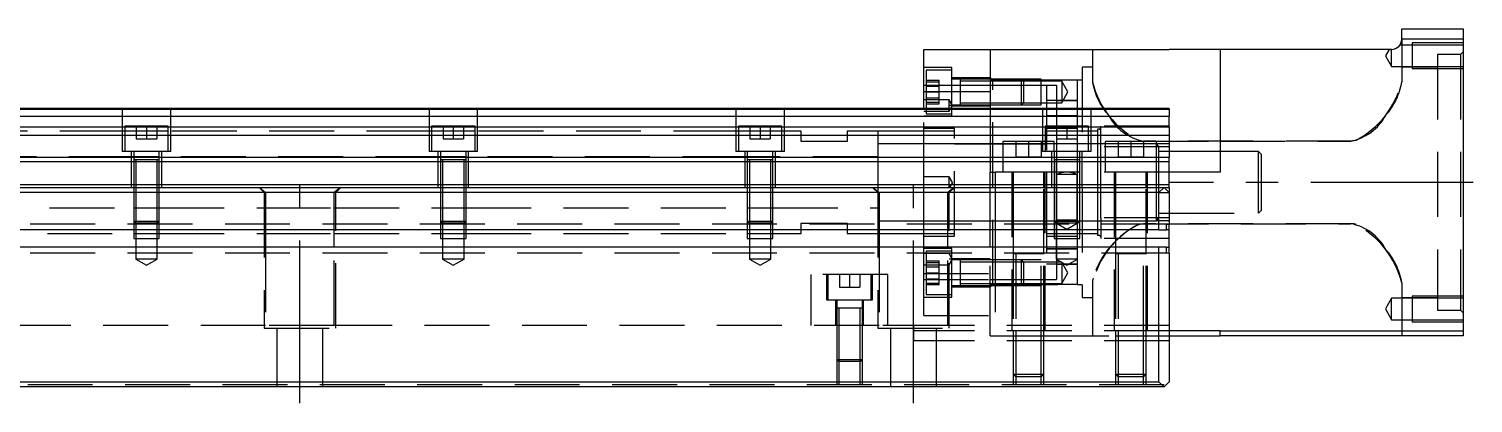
# Model space of a CAD drawing. Extents: x -15 to 969, y -344 to 120.
# Drawn here: x 477 to 759.4, y -308.2 to -235.1 of the extents above; entities that cross this region are included whole.
import ezdxf

# ---------------------------------------------------------------- set-up
doc = ezdxf.new("R2010")
doc.units = 0
doc.linetypes.add('CENTER', pattern=[50.8, 31.75, -6.35, 6.35, -6.35])
doc.linetypes.add('DASHED', pattern=[19.05, 12.7, -6.35])
doc.layers.get('0').update_dxf_attribs({"linetype": 'CONTINUOUS'})
doc.layers.add('CENTER', color=1, linetype='CENTER')

msp = doc.modelspace()

# ---------------------------------------------------------------- linework, layer by layer
at = {"color": 7, "linetype": 'CONTINUOUS'}
for p, q in [((745.5, -237.05), (745.5, -235.05)), ((745.5, -235.05), (757.5, -235.05)), ((757.5, -237.05), (745.5, -237.05)), ((757.5, -235.05), (757.5, -237.05)), ((757.5, -237.05), (757.5, -294.05)), ((652, -239.05), (665, -239.05)), ((652, -247.27), (652, -239.05)), ((665, -239.05), (700, -239.05)), ((665, -239.05), (665, -250.55)), ((710, -239.05), (700, -239.05)), ((743.5, -239.05), (710, -239.05)), ((710, -239.05), (710, -263.05)), ((652, -250.55), (652, -247.27)), ((652, -247.27), (665, -247.27)), ((443.5, -250.55), (700, -250.55)), ((443.5, -250.72), (700, -250.72)), ((700, -250.72), (700, -250.55)), ((700, -250.72), (700, -252.12)), ((443.5, -252.12), (700, -252.12)), ((443.5, -254.19), (700, -254.19)), ((700, -254.19), (700, -252.12)), ((700, -254.19), (700, -255.81)), ((443.5, -255.81), (700, -255.81)), ((700, -255.81), (700, -260.11)), ((0, -260.96), (700, -260.96)), ((443.5, -260.11), (700, -260.11)), ((700, -260.96), (700, -260.11)), ((700, -265.46), (700, -260.96)), ((0, -265.46), (700, -265.46)), ((710, -263.05), (700, -263.05)), ((700, -266.05), (700, -265.46)), ((1, -266.05), (699, -266.05)), ((698, -267.05), (2, -267.05)), ((698, -267.05), (699, -266.05)), ((698, -274.35), (698, -267.05)), ((699, -266.05), (700, -267.05)), ((699, -266.05), (700, -266.05)), ((700, -267.05), (700, -273.2)), ((699.5, -274.35), (699.5, -273.2)), ((699.5, -273.2), (700, -273.2)), ((700, -274.35), (700, -273.2)), ((698, -274.35), (2, -274.35)), ((698, -274.35), (699.5, -274.35)), ((700, -274.35), (699.5, -274.35)), ((700, -277.75), (700, -274.35)), ((698, -277.75), (2, -277.75)), ((675.5, -279.05), (669.5, -279.05)), ((695.5, -279.05), (689.5, -279.05)), ((695.5, -279.05), (689.5, -279.05)), ((699.5, -277.75), (698, -277.75)), ((698, -304.05), (698, -277.75)), ((699.5, -277.75), (700, -277.75)), ((699.5, -278.9), (699.5, -277.75)), ((700, -278.9), (699.5, -278.9)), ((700, -278.9), (700, -277.75)), ((700, -278.9), (700, -304.05)), ((710, -294.05), (700, -294.05)), ((700, -295.05), (710, -295.05)), ((710, -295.05), (710, -294.05)), ((710, -294.05), (757.5, -294.05)), ((757.5, -295.05), (710, -295.05)), ((757.5, -294.05), (757.5, -295.05)), ((699, -305.05), (1, -305.05)), ((2, -304.05), (698, -304.05)), ((699, -305.05), (698, -304.05)), ((700, -304.05), (699, -305.05))]:
    msp.add_line(p, q, dxfattribs=at)
at = {"color": 3, "linetype": 'DASHED'}
for p, q in [((745.5, -237.05), (745.5, -245.43)), ((685, -239.05), (685, -245.43)), ((743.01, -239.05), (742.29, -240.31)), ((743.5, -242.41), (743.5, -239.05)), ((745.12, -238.23), (745.14, -238.21)), ((747.5, -238.21), (745.14, -238.21)), ((757.5, -237.81), (747.5, -237.81)), ((747.5, -237.81), (747.5, -242.81)), ((757.5, -238.21), (747.5, -238.21)), ((757, -240.05), (752.5, -240.05)), ((752.5, -240.05), (752.5, -290.05)), ((757.5, -239.55), (757, -240.05)), ((757, -240.05), (757, -290.05)), ((657.5, -242.63), (652, -242.63)), ((657.5, -252.13), (657.5, -242.63)), ((685, -242.55), (683, -242.55)), ((683, -242.55), (683, -259.05)), ((742.29, -240.31), (743.5, -242.41)), ((743.5, -242.41), (747.5, -242.41)), ((752.5, -242.55), (745.5, -242.55)), ((747.5, -242.41), (757.5, -242.41)), ((747.5, -242.81), (757.5, -242.81)), ((657.5, -243.13), (652.5, -243.13)), ((652.5, -243.13), (652.5, -247.38)), ((652.5, -245.07), (655, -245.07)), ((652.5, -245.38), (655, -245.38)), ((655, -246.22), (655, -245.07)), ((665, -244.63), (657.5, -244.63)), ((659.1, -244.88), (657.5, -244.88)), ((659.1, -244.88), (659.09, -244.88)), ((665, -244.88), (659.1, -244.88)), ((659.1, -244.88), (659.1, -244.88)), ((659.1, -244.88), (659.1, -247.23)), ((659.1, -244.88), (659.1, -244.88)), ((665, -245.28), (659.1, -245.28)), ((665.5, -245.05), (665, -244.55)), ((671.1, -244.88), (665, -244.88)), ((671.1, -244.88), (665, -244.88)), ((665.5, -245.05), (665, -245.05)), ((671.5, -245.28), (665, -245.28)), ((671.28, -245.05), (665.5, -245.05)), ((665.5, -285.05), (665.5, -245.05)), ((671.5, -245.28), (671.1, -244.88)), ((675, -244.88), (671.1, -244.88)), ((671.1, -247.38), (671.1, -244.88)), ((675, -245.05), (671.28, -245.05)), ((675, -245.28), (671.5, -245.28)), ((671.5, -245.28), (671.5, -247.38)), ((675, -249.88), (675, -244.88)), ((682, -245.05), (675, -245.05)), ((679, -245.28), (675, -245.28)), ((680.21, -247.38), (679, -245.28)), ((679, -245.28), (679, -247.38)), ((683, -245.05), (682, -245.05)), ((682, -245.05), (682, -254.05)), ((652, -246.05), (652.5, -246.05)), ((652, -246.05), (652.5, -246.05)), ((652.5, -246.05), (657.5, -246.05)), ((652.5, -246.05), (657.5, -246.05)), ((652.5, -246.22), (655, -246.22)), ((652.5, -247.38), (652.5, -250.55)), ((652.5, -247.38), (655, -247.38)), ((652.5, -248.53), (655, -248.53)), ((655, -248.53), (655, -246.22)), ((655, -249.69), (655, -248.53)), ((657.5, -246.05), (659.1, -246.05)), ((657.5, -246.05), (659.1, -246.05)), ((659.1, -246.05), (665, -246.05)), ((659.1, -246.05), (665, -246.05)), ((659.1, -247.23), (659.1, -247.51)), ((659.1, -247.51), (659.1, -249.14)), ((665, -246.05), (671.5, -246.05)), ((665, -246.05), (671.5, -246.05)), ((671.1, -249.88), (671.1, -247.38)), ((671.5, -246.05), (675, -246.05)), ((671.5, -246.05), (675, -246.05)), ((671.5, -247.38), (671.5, -249.48)), ((675, -246.05), (676, -246.05)), ((675, -246.05), (676, -246.05)), ((676, -246.05), (678, -246.05)), ((676, -246.05), (676, -263.05)), ((678, -246.05), (678, -254.05)), ((679, -249.48), (680.21, -247.38)), ((679, -247.38), (679, -249.48)), ((495.25, -250.55), (495.25, -259.05)), ((504.75, -259.05), (504.75, -250.55)), ((555.25, -250.55), (555.25, -259.05)), ((564.75, -259.05), (564.75, -250.55)), ((615.25, -250.55), (615.25, -259.05)), ((624.75, -259.05), (624.75, -250.55)), ((657, -248.95), (652, -248.95)), ((652, -266.05), (652, -250.55)), ((652, -251.15), (657, -251.15)), ((652.5, -249.38), (655, -249.38)), ((652.5, -249.69), (655, -249.69)), ((652.5, -250.55), (652.5, -251.63)), ((657.66, -250.05), (657, -248.95)), ((657, -250.05), (657, -248.95)), ((657, -251.15), (657.66, -250.05)), ((657, -251.15), (657, -250.05)), ((657.66, -250.05), (657, -250.05)), ((657.5, -249.88), (659.1, -249.88)), ((665, -250.13), (657.5, -250.13)), ((659.09, -249.88), (659.1, -249.88)), ((659.1, -249.14), (659.1, -249.88)), ((659.1, -249.48), (665, -249.48)), ((659.1, -249.88), (665, -249.88)), ((659.1, -249.88), (659.1, -249.88)), ((665, -249.48), (671.5, -249.48)), ((665, -249.88), (671.1, -249.88)), ((665, -249.88), (671.1, -249.88)), ((665, -250.55), (665, -263.05)), ((671.1, -249.88), (671.5, -249.48)), ((671.1, -249.88), (675, -249.88)), ((671.5, -249.48), (675, -249.48)), ((675, -249.48), (679, -249.48)), ((675.25, -250.55), (675.25, -259.05)), ((678, -249.05), (676, -249.05)), ((678, -249.05), (682, -249.05)), ((682, -249.05), (678, -249.05)), ((684.75, -259.05), (684.75, -250.55)), ((495.75, -254.05), (495.75, -259.05)), ((504.25, -254.05), (495.75, -254.05)), ((498, -254.05), (498, -256.55)), ((500, -254.05), (500, -256.55)), ((502, -254.05), (502, -256.55)), ((504.25, -259.05), (504.25, -254.05)), ((555.75, -254.05), (555.75, -259.05)), ((564.25, -254.05), (555.75, -254.05)), ((558, -254.05), (558, -256.55)), ((560, -254.05), (560, -256.55)), ((562, -254.05), (562, -256.55)), ((564.25, -259.05), (564.25, -254.05)), ((615.75, -254.05), (615.75, -259.05)), ((624.25, -254.05), (615.75, -254.05)), ((618, -254.05), (618, -256.55)), ((620, -254.05), (620, -256.55)), ((622, -254.05), (622, -256.55)), ((624.25, -259.05), (624.25, -254.05)), ((657.5, -252.13), (652, -252.13)), ((652.5, -251.63), (657.5, -251.63)), ((675.75, -254.05), (675.75, -259.05)), ((684.25, -254.05), (675.75, -254.05)), ((682, -252.05), (676, -252.05)), ((682, -252.05), (676, -252.05)), ((678, -254.05), (678, -256.55)), ((680, -254.05), (680, -256.55)), ((682, -254.05), (682, -256.55)), ((684.25, -259.05), (684.25, -254.05)), ((686.63, -258.13), (686.63, -254.05)), ((700, -254.05), (686.63, -254.05)), ((495.75, -255.05), (444.25, -255.05)), ((504.25, -255.05), (495.75, -255.05)), ((498, -256.55), (500, -256.55)), ((500, -256.55), (502, -256.55)), ((555.75, -255.05), (504.25, -255.05)), ((564.25, -255.05), (555.75, -255.05)), ((558, -256.55), (560, -256.55)), ((560, -256.55), (562, -256.55)), ((615.75, -255.05), (564.25, -255.05)), ((624.25, -255.05), (615.75, -255.05)), ((618, -256.55), (620, -256.55)), ((620, -256.55), (622, -256.55)), ((628, -255.05), (624.25, -255.05)), ((628, -257.05), (628, -255.05)), ((643, -255.05), (637, -255.05)), ((637, -255.05), (637, -257.05)), ((652, -255.05), (643, -255.05)), ((643, -255.05), (643, -265.05)), ((643, -255.05), (643, -265.05)), ((658, -254.55), (652, -254.55)), ((658, -255.05), (652, -255.05)), ((658, -275.55), (658, -254.55)), ((682, -254.55), (676, -254.55)), ((686, -255.05), (676, -255.05)), ((678, -256.55), (678, -263.55)), ((678, -256.55), (680, -256.55)), ((680, -256.55), (682, -256.55)), ((682, -256.55), (682, -260.65)), ((686.31, -254.68), (686, -254.68)), ((686, -254.68), (686, -263.05)), ((694.07, -256.87), (694.31, -256.92)), ((694.31, -256.92), (694.65, -256.96)), ((694.65, -256.96), (695, -256.98)), ((735.5, -256.98), (695, -256.98)), ((695, -256.98), (710, -256.98)), ((710, -256.98), (735.5, -256.98)), ((735.85, -256.96), (735.5, -256.98)), ((736.19, -256.92), (735.85, -256.96)), ((736.55, -256.84), (736.19, -256.92)), ((504.75, -259.05), (495.25, -259.05)), ((497, -259.05), (497, -266.05)), ((497.5, -259.05), (497.5, -260.65)), ((502.5, -260.65), (502.5, -259.05)), ((503, -266.05), (503, -259.05)), ((564.75, -259.05), (555.25, -259.05)), ((557, -259.05), (557, -266.05)), ((557.5, -259.05), (557.5, -260.65)), ((562.5, -260.65), (562.5, -259.05)), ((563, -266.05), (563, -259.05)), ((624.75, -259.05), (615.25, -259.05)), ((617, -259.05), (617, -266.05)), ((617.5, -259.05), (617.5, -260.65)), ((622.5, -260.65), (622.5, -259.05)), ((623, -266.05), (623, -259.05)), ((637, -257.05), (628, -257.05)), ((652, -257.55), (643, -257.55)), ((658, -257.55), (652, -257.55)), ((665, -257.55), (658, -257.55)), ((658, -257.55), (665, -257.55)), ((667.5, -257.55), (665, -257.55)), ((665, -257.55), (667.5, -257.55)), ((667.5, -257.05), (667.5, -263.05)), ((675.75, -257.05), (667.5, -257.05)), ((676, -257.55), (667.5, -257.55)), ((667.5, -257.55), (676, -257.55)), ((670, -257.05), (670, -260.05)), ((672.5, -257.05), (672.5, -260.05)), ((675, -257.05), (675, -260.05)), ((684.75, -259.05), (675.25, -259.05)), ((677.5, -257.05), (675.75, -257.05)), ((686, -257.55), (676, -257.55)), ((677, -259.05), (677, -266.05)), ((677.5, -259.05), (677.5, -257.05)), ((677.5, -259.05), (677.5, -260.65)), ((682.5, -260.65), (682.5, -259.05)), ((683, -266.05), (683, -259.05)), ((697.5, -257.55), (686, -257.55)), ((686.63, -263.05), (686.63, -258.13)), ((700, -258.13), (686.63, -258.13)), ((687.5, -257.05), (687.5, -263.05)), ((697.5, -257.05), (687.5, -257.05)), ((690, -257.05), (690, -260.05)), ((692.5, -257.05), (692.5, -260.05)), ((695, -257.05), (695, -260.05)), ((697.5, -263.05), (697.5, -257.05)), ((698, -258.05), (697.5, -257.55)), ((700, -257.55), (697.5, -257.55)), ((698, -263.05), (698, -258.05)), ((710, -259.05), (698, -259.05)), ((717.5, -259.05), (710, -259.05)), ((718, -259.55), (717.5, -259.05)), ((717.5, -265.05), (717.5, -259.05)), ((718, -259.55), (718, -265.05)), ((497.5, -260.05), (443.5, -260.05)), ((502.5, -260.05), (497.5, -260.05)), ((497.5, -260.65), (497.5, -260.66)), ((497.5, -260.65), (497.5, -266.05)), ((497.5, -260.65), (497.5, -260.65)), ((502.5, -260.65), (497.5, -260.65)), ((497.9, -260.65), (497.9, -266.05)), ((502.1, -266.05), (502.1, -260.65)), ((557.5, -260.05), (502.5, -260.05)), ((502.5, -260.66), (502.5, -260.65)), ((502.5, -260.65), (502.5, -260.65)), ((502.5, -266.05), (502.5, -260.65)), ((562.5, -260.05), (557.5, -260.05)), ((557.5, -260.65), (557.5, -260.66)), ((557.5, -260.65), (557.5, -266.05)), ((557.5, -260.65), (557.5, -260.65)), ((562.5, -260.65), (557.5, -260.65)), ((557.9, -260.65), (557.9, -266.05)), ((562.1, -266.05), (562.1, -260.65)), ((617.5, -260.05), (562.5, -260.05)), ((562.5, -260.66), (562.5, -260.65)), ((562.5, -260.65), (562.5, -260.65)), ((562.5, -266.05), (562.5, -260.65)), ((622.5, -260.05), (617.5, -260.05)), ((617.5, -260.65), (617.5, -260.66)), ((617.5, -260.65), (617.5, -266.05)), ((617.5, -260.65), (617.5, -260.65)), ((622.5, -260.65), (617.5, -260.65)), ((617.9, -260.65), (617.9, -266.05)), ((622.1, -266.05), (622.1, -260.65)), ((643, -260.05), (622.5, -260.05)), ((622.5, -260.66), (622.5, -260.65)), ((622.5, -260.65), (622.5, -260.65)), ((622.5, -266.05), (622.5, -260.65)), ((670, -260.05), (672.5, -260.05)), ((672.5, -260.05), (675, -260.05)), ((677.5, -260.65), (677.5, -266.05)), ((677.5, -260.65), (677.5, -260.65)), ((677.5, -260.65), (677.5, -260.66)), ((682.5, -260.65), (677.5, -260.65)), ((677.9, -260.65), (677.9, -266.05)), ((682, -260.65), (682, -263.05)), ((682.1, -266.05), (682.1, -260.65)), ((682.5, -260.65), (682.5, -260.65)), ((682.5, -266.05), (682.5, -260.65)), ((682.5, -260.66), (682.5, -260.65)), ((690, -260.05), (692.5, -260.05)), ((692.5, -260.05), (695, -260.05)), ((643, -265.05), (643, -266.05)), ((643, -265.05), (643, -266.05)), ((657, -263.95), (652, -263.95)), ((657.66, -265.05), (657, -263.95)), ((657, -266.15), (657, -263.95)), ((657.66, -265.05), (657.06, -266.05)), ((665, -263.05), (666, -263.05)), ((665, -266.05), (665, -263.05)), ((677.5, -263.05), (666, -263.05)), ((666, -263.05), (666, -266.05)), ((669.25, -263.05), (669.25, -294.05)), ((669.5, -263.05), (669.5, -266.05)), ((675.5, -266.05), (675.5, -263.05)), ((675.75, -294.05), (675.75, -263.05)), ((676, -263.05), (676, -266.05)), ((677.9, -263.05), (677.5, -263.05)), ((679.87, -263.05), (677.9, -263.05)), ((678, -263.55), (678, -266.05)), ((682, -263.55), (678, -263.55)), ((680.13, -263.05), (679.87, -263.05)), ((680.06, -263.05), (679.94, -263.05)), ((682.1, -263.05), (680.13, -263.05)), ((682, -263.05), (682, -263.55)), ((682, -266.05), (682, -263.55)), ((682.5, -263.05), (682.1, -263.05)), ((700, -263.05), (682.5, -263.05)), ((686, -263.05), (686, -266.05)), ((686.63, -266.05), (686.63, -263.05)), ((689.25, -263.05), (689.25, -294.05)), ((689.5, -263.05), (689.5, -266.05)), ((695.5, -266.05), (695.5, -263.05)), ((695.75, -294.05), (695.75, -263.05)), ((697.5, -265.05), (697.5, -263.05)), ((697.5, -266.05), (697.5, -265.05)), ((698, -265.05), (698, -263.05)), ((698, -266.05), (698, -265.05)), ((717.5, -271.05), (717.5, -265.05)), ((718, -265.05), (718, -270.55)), ((497.5, -266.05), (497.5, -272.66)), ((497.5, -266.05), (497.5, -272.66)), ((497.9, -266.05), (497.9, -273.06)), ((502.1, -273.06), (502.1, -266.05)), ((502.5, -272.66), (502.5, -266.05)), ((502.5, -272.66), (502.5, -266.05)), ((522, -266.05), (523, -267.05)), ((522.06, -266.05), (523.29, -267.05)), ((523, -267.05), (523, -293.55)), ((523.29, -267.05), (523.29, -274.35)), ((537.94, -266.05), (536.71, -267.05)), ((536.71, -274.35), (536.71, -267.05)), ((537, -267.05), (538, -266.05)), ((537, -293.55), (537, -267.05)), ((557.5, -266.05), (557.5, -272.66)), ((557.5, -266.05), (557.5, -272.66)), ((557.9, -266.05), (557.9, -273.06)), ((562.1, -273.06), (562.1, -266.05)), ((562.5, -272.66), (562.5, -266.05)), ((562.5, -272.66), (562.5, -266.05)), ((617.5, -266.05), (617.5, -272.66)), ((617.5, -266.05), (617.5, -272.66)), ((617.9, -266.05), (617.9, -273.06)), ((622.1, -273.06), (622.1, -266.05)), ((622.5, -272.66), (622.5, -266.05)), ((622.5, -272.66), (622.5, -266.05)), ((642, -266.05), (643, -267.05)), ((642.06, -266.05), (643.29, -267.05)), ((643, -266.05), (643, -266.83)), ((643, -266.05), (643, -266.83)), ((643, -266.83), (643, -267.05)), ((643, -266.83), (643, -267.05)), ((643, -267.05), (643, -293.55)), ((643.29, -267.05), (643.29, -274.35)), ((652, -274.35), (652, -266.05)), ((657, -266.15), (652, -266.15)), ((657.94, -266.05), (656.71, -267.05)), ((656.71, -274.35), (656.71, -267.05)), ((657, -267.05), (658, -266.05)), ((657.06, -266.05), (657, -266.15)), ((657, -293.55), (657, -267.05)), ((665, -274.35), (665, -266.05)), ((666, -266.05), (666, -274.35)), ((669.5, -266.05), (669.5, -274.35)), ((675.5, -279.06), (675.5, -266.05)), ((676, -266.05), (676, -284.05)), ((677.5, -266.05), (677.5, -272.66)), ((677.5, -266.05), (677.5, -272.66)), ((677.9, -266.05), (677.9, -273.06)), ((678, -266.05), (678, -272.42)), ((682, -272.42), (682, -266.05)), ((682.1, -273.06), (682.1, -266.05)), ((682.5, -272.66), (682.5, -266.05)), ((682.5, -272.66), (682.5, -266.05)), ((683, -266.05), (683, -287.55)), ((686, -266.05), (686, -275.43)), ((686.63, -271.98), (686.63, -266.05)), ((689.5, -266.05), (689.5, -279.06)), ((695.5, -279.06), (695.5, -266.05)), ((697.5, -272.55), (697.5, -266.05)), ((698, -267.05), (698, -266.05)), ((698, -267.05), (700, -267.05)), ((700, -266.05), (700, -267.05)), ((462, -270.05), (497.5, -270.05)), ((497.5, -270.05), (497.9, -270.05)), ((497.9, -270.05), (502.1, -270.05)), ((502.1, -270.05), (502.5, -270.05)), ((502.5, -270.05), (523.29, -270.05)), ((523.29, -270.05), (536.71, -270.05)), ((536.71, -270.05), (557.5, -270.05)), ((557.5, -270.05), (557.9, -270.05)), ((557.9, -270.05), (562.1, -270.05)), ((562.1, -270.05), (562.5, -270.05)), ((562.5, -270.05), (617.5, -270.05)), ((617.5, -270.05), (617.9, -270.05)), ((617.9, -270.05), (622.1, -270.05)), ((622.1, -270.05), (622.5, -270.05)), ((622.5, -270.05), (643, -270.05)), ((698, -271.05), (700, -271.05)), ((700, -271.05), (717.5, -271.05)), ((717.5, -271.05), (718, -270.55)), ((699.5, -273.2), (0.5, -273.2)), ((497.5, -272.66), (497.9, -273.06)), ((497.5, -272.66), (502.5, -272.66)), ((497.5, -272.66), (497.5, -274.35)), ((502.1, -273.06), (497.9, -273.06)), ((497.9, -273.06), (497.9, -276.05)), ((502.1, -273.06), (502.5, -272.66)), ((502.1, -276.05), (502.1, -273.06)), ((502.5, -274.35), (502.5, -272.66)), ((557.5, -272.66), (557.9, -273.06)), ((557.5, -272.66), (562.5, -272.66)), ((557.5, -272.66), (557.5, -274.35)), ((562.1, -273.06), (557.9, -273.06)), ((557.9, -273.06), (557.9, -276.05)), ((562.1, -273.06), (562.5, -272.66)), ((562.1, -276.05), (562.1, -273.06)), ((562.5, -274.35), (562.5, -272.66)), ((617.5, -272.66), (617.9, -273.06)), ((617.5, -272.66), (622.5, -272.66)), ((617.5, -272.66), (617.5, -274.35)), ((622.1, -273.06), (617.9, -273.06)), ((617.9, -273.06), (617.9, -276.05)), ((622.1, -273.06), (622.5, -272.66)), ((622.1, -276.05), (622.1, -273.06)), ((622.5, -274.35), (622.5, -272.66)), ((628, -273.06), (637, -273.06)), ((628, -274.35), (628, -273.06)), ((637, -273.06), (637, -274.35)), ((643, -272.55), (643.29, -272.55)), ((643.29, -272.55), (652, -272.55)), ((652, -272.55), (656.71, -272.55)), ((656.71, -272.55), (658, -272.55)), ((658, -272.55), (665, -272.55)), ((658, -272.55), (665, -272.55)), ((665, -272.55), (669.5, -272.55)), ((665, -272.55), (669.5, -272.55)), ((669.5, -272.55), (676, -272.55)), ((669.5, -272.55), (676, -272.55)), ((676, -272.55), (686, -272.55)), ((677.5, -272.66), (677.9, -273.06)), ((677.5, -272.66), (682.5, -272.66)), ((677.5, -272.66), (677.5, -274.35)), ((682.1, -273.06), (677.9, -273.06)), ((677.9, -273.06), (677.9, -276.05)), ((678, -272.42), (678, -273.06)), ((678, -272.42), (678.17, -273.06)), ((682, -272.42), (678, -272.42)), ((678, -273.06), (680, -274.21)), ((678, -273.06), (678, -284.05)), ((680, -274.21), (682, -273.06)), ((681.83, -273.06), (682, -272.42)), ((682, -273.06), (682, -272.42)), ((682, -273.06), (682, -285.05)), ((682.1, -273.06), (682.5, -272.66)), ((682.1, -276.05), (682.1, -273.06)), ((682.5, -274.35), (682.5, -272.66)), ((686, -272.55), (697.5, -272.55)), ((686.63, -271.98), (686.63, -276.05)), ((700, -271.98), (686.63, -271.98)), ((694.07, -273.24), (694.26, -273.2)), ((695, -273.13), (694.26, -273.2)), ((694.26, -273.2), (695, -273.13)), ((735.5, -273.13), (695, -273.13)), ((695, -273.13), (735.5, -273.13)), ((697.5, -272.55), (698, -272.05)), ((700, -272.55), (697.5, -272.55)), ((735.85, -273.15), (735.5, -273.13)), ((736.19, -273.19), (735.85, -273.15)), ((736.55, -273.27), (736.19, -273.19)), ((442.5, -275.05), (497.5, -275.05)), ((497.5, -274.35), (497.5, -276.05)), ((497.5, -275.05), (502.5, -275.05)), ((497.5, -276.05), (502.5, -276.05)), ((497.9, -276.05), (497.9, -280.05)), ((502.1, -280.05), (502.1, -276.05)), ((502.5, -276.05), (502.5, -274.35)), ((502.5, -275.05), (523.29, -275.05)), ((523.29, -274.35), (523.29, -277.75)), ((523.29, -275.05), (536.71, -275.05)), ((536.71, -277.75), (536.71, -274.35)), ((536.71, -275.05), (557.5, -275.05)), ((557.5, -274.35), (557.5, -276.05)), ((557.5, -275.05), (562.5, -275.05)), ((557.5, -276.05), (562.5, -276.05)), ((557.9, -276.05), (557.9, -280.05)), ((562.1, -280.05), (562.1, -276.05)), ((562.5, -276.05), (562.5, -274.35)), ((562.5, -275.05), (617.5, -275.05)), ((617.5, -274.35), (617.5, -276.05)), ((617.5, -275.05), (622.5, -275.05)), ((617.5, -276.05), (622.5, -276.05)), ((617.9, -276.05), (617.9, -280.05)), ((622.1, -280.05), (622.1, -276.05)), ((622.5, -276.05), (622.5, -274.35)), ((622.5, -275.05), (628, -275.05)), ((628, -275.05), (628, -274.35)), ((637, -274.35), (637, -275.05)), ((637, -275.05), (643, -275.05)), ((643, -275.05), (643.29, -275.05)), ((643.29, -274.35), (643.29, -277.75)), ((643.29, -275.05), (652, -275.05)), ((652, -277.75), (652, -274.35)), ((652, -275.05), (656.71, -275.05)), ((652, -275.55), (658, -275.55)), ((656.71, -277.75), (656.71, -274.35)), ((656.71, -275.05), (658, -275.05)), ((665, -277.75), (665, -274.35)), ((666, -274.35), (666, -277.75)), ((669.5, -274.35), (669.5, -277.75)), ((676, -275.05), (686, -275.05)), ((676, -275.55), (682, -275.55)), ((677.5, -274.35), (677.5, -276.05)), ((677.5, -276.05), (682.5, -276.05)), ((677.9, -276.05), (677.9, -280.05)), ((682.1, -280.05), (682.1, -276.05)), ((682.5, -276.05), (682.5, -274.35)), ((686.31, -275.43), (686, -275.43)), ((700, -276.05), (686.63, -276.05)), ((699.5, -278.9), (0.5, -278.9)), ((523.29, -277.75), (523.29, -293.05)), ((536.71, -293.05), (536.71, -277.75)), ((643.29, -277.75), (643.29, -293.05)), ((652, -282.84), (652, -277.75)), ((657.5, -277.98), (652, -277.98)), ((657, -278.95), (652, -278.95)), ((656.71, -278.48), (652.5, -278.48)), ((652.5, -278.48), (652.5, -286.98)), ((656.71, -293.05), (656.71, -277.75)), ((657.5, -278.48), (656.71, -278.48)), ((657.66, -280.05), (657, -278.95)), ((657.5, -282.73), (657.5, -277.98)), ((665, -294.05), (665, -277.75)), ((666, -277.75), (666, -294.05)), ((669.5, -277.75), (669.5, -279.05)), ((669.5, -279.05), (669.5, -294.05)), ((669.5, -279.05), (669.5, -279.05)), ((669.5, -279.05), (669.5, -279.06)), ((675.5, -279.05), (669.5, -279.05)), ((670, -279.05), (670, -294.05)), ((675, -294.05), (675, -279.05)), ((675.5, -294.05), (675.5, -279.05)), ((676, -278.05), (682, -278.05)), ((682, -278.05), (676, -278.05)), ((689.5, -279.05), (689.5, -294.05)), ((695.5, -279.05), (689.5, -279.05)), ((690, -279.05), (690, -294.05)), ((695, -294.05), (695, -279.05)), ((695.5, -294.05), (695.5, -279.05)), ((497.9, -280.05), (500, -281.27)), ((502.1, -280.05), (497.9, -280.05)), ((500, -281.27), (502.1, -280.05)), ((557.9, -280.05), (560, -281.27)), ((562.1, -280.05), (557.9, -280.05)), ((560, -281.27), (562.1, -280.05)), ((617.9, -280.05), (620, -281.27)), ((622.1, -280.05), (617.9, -280.05)), ((620, -281.27), (622.1, -280.05)), ((652, -281.15), (657, -281.15)), ((652.5, -280.42), (655, -280.42)), ((652.5, -280.73), (655, -280.73)), ((652.5, -281.58), (655, -281.58)), ((655, -280.73), (655, -280.42)), ((655, -282.73), (655, -280.73)), ((657, -281.15), (657.66, -280.05)), ((657.66, -280.05), (657, -280.05)), ((665, -279.98), (657.5, -279.98)), ((659.1, -280.23), (657.5, -280.23)), ((659.1, -280.23), (659.09, -280.23)), ((659.1, -280.23), (659.1, -280.23)), ((665, -280.23), (659.1, -280.23)), ((659.1, -280.23), (659.1, -280.63)), ((659.1, -280.23), (659.1, -285.23)), ((665, -280.63), (659.1, -280.63)), ((659.1, -280.63), (659.1, -284.83)), ((669.5, -280.23), (665, -280.23)), ((669.5, -280.23), (665, -280.23)), ((669.5, -280.63), (665, -280.63)), ((670, -280.23), (669.5, -280.23)), ((670, -280.23), (669.5, -280.23)), ((670, -280.63), (669.5, -280.63)), ((671.1, -280.23), (670, -280.23)), ((671.1, -280.23), (670, -280.23)), ((671.5, -280.63), (670, -280.63)), ((671.5, -280.63), (671.1, -280.23)), ((675, -280.23), (671.1, -280.23)), ((671.1, -285.23), (671.1, -280.23)), ((675, -280.63), (671.5, -280.63)), ((671.5, -280.63), (671.5, -284.83)), ((679, -280.63), (675, -280.63)), ((678, -281.05), (676, -281.05)), ((677.9, -280.05), (680, -281.27)), ((682.1, -280.05), (677.9, -280.05)), ((678, -281.05), (682, -281.05)), ((682, -281.05), (678, -281.05)), ((680.21, -282.73), (679, -280.63)), ((679, -280.63), (679, -284.83)), ((680, -281.27), (682.1, -280.05)), ((645, -283.05), (630, -283.05)), ((630, -293.05), (630, -283.05)), ((633, -283.05), (633, -288.05)), ((633.25, -283.05), (633.25, -288.05)), ((635.5, -283.05), (635.5, -285.55)), ((637.5, -283.05), (637.5, -285.55)), ((639.5, -283.05), (639.5, -285.55)), ((641.75, -288.05), (641.75, -283.05)), ((642, -288.05), (642, -283.05)), ((645, -293.05), (645, -283.05)), ((652, -291.05), (652, -282.84)), ((652, -282.84), (665, -282.84)), ((652, -284.05), (665, -284.05)), ((652, -284.05), (665, -284.05)), ((652.5, -282.73), (655, -282.73)), ((652.5, -283.89), (655, -283.89)), ((652.5, -284.73), (655, -284.73)), ((652.5, -285.04), (655, -285.04)), ((655, -284.73), (655, -282.73)), ((655, -285.04), (655, -284.73)), ((657.5, -287.48), (657.5, -282.73)), ((657.5, -285.23), (659.1, -285.23)), ((659.09, -285.23), (665, -285.23)), ((659.1, -282.73), (659.1, -285.23)), ((659.1, -284.83), (665, -284.83)), ((659.1, -284.83), (659.1, -285.23)), ((665, -284.05), (676, -284.05)), ((665, -284.05), (676, -284.05)), ((665, -284.83), (671.5, -284.83)), ((665, -284.83), (671.5, -284.83)), ((665, -285.55), (665.5, -285.05)), ((665.5, -285.05), (665, -285.05)), ((665, -285.23), (671.1, -285.23)), ((665, -285.23), (671.1, -285.23)), ((665.5, -285.05), (682, -285.05)), ((682, -285.05), (665.5, -285.05)), ((671.1, -285.23), (671.5, -284.83)), ((671.1, -285.23), (675, -285.23)), ((671.5, -284.83), (675, -284.83)), ((675, -284.83), (679, -284.83)), ((676, -284.05), (678, -284.05)), ((679, -284.83), (680.21, -282.73)), ((682, -285.05), (683, -285.05)), ((685.01, -284.38), (685, -284.68)), ((685, -284.68), (685, -295.05)), ((685.05, -284.06), (685.01, -284.38)), ((685.12, -283.75), (685.05, -284.06)), ((745.5, -284.68), (745.5, -295.05)), ((633, -288.05), (642, -288.05)), ((634.75, -288.05), (634.75, -293.05)), ((635, -288.05), (635, -289.66)), ((635.5, -285.55), (637.5, -285.55)), ((637.5, -285.55), (639.5, -285.55)), ((640, -289.66), (640, -288.05)), ((640.25, -293.05), (640.25, -288.05)), ((652, -287.48), (657.5, -287.48)), ((652.5, -286.98), (657.5, -286.98)), ((657.5, -285.48), (665, -285.48)), ((683, -287.55), (685, -287.55)), ((743.5, -287.7), (742.29, -289.8)), ((747.5, -287.7), (743.5, -287.7)), ((743.5, -289.8), (743.5, -287.7)), ((745.5, -287.55), (752.5, -287.55)), ((757.5, -287.3), (747.5, -287.3)), ((747.5, -287.3), (747.5, -292.3)), ((757.5, -287.7), (747.5, -287.7)), ((635, -289.65), (635, -293.05)), ((640, -289.65), (635, -289.65)), ((635.4, -289.65), (635.4, -293.05)), ((639.6, -293.05), (639.6, -289.65)), ((640, -293.05), (640, -289.65)), ((742.29, -289.8), (743.5, -291.9)), ((743.5, -291.9), (743.5, -289.8)), ((752.5, -290.05), (757, -290.05)), ((757, -290.05), (757.5, -290.55)), ((523.29, -293.05), (416.71, -293.05)), ((523, -293.55), (537, -293.55)), ((536.71, -293.05), (523.29, -293.05)), ((525.5, -293.55), (525.5, -305.05)), ((534.5, -305.05), (534.5, -293.55)), ((643.29, -293.05), (536.71, -293.05)), ((635, -293.05), (635, -299.66)), ((635, -293.05), (635, -299.66)), ((635.4, -293.05), (635.4, -300.06)), ((639.6, -300.06), (639.6, -293.05)), ((640, -299.66), (640, -293.05)), ((640, -299.66), (640, -293.05)), ((643, -293.55), (657, -293.55)), ((656.71, -293.05), (643.29, -293.05)), ((645.5, -293.55), (645.5, -305.05)), ((650, -293.05), (650, -294.05)), ((652, -291.05), (665, -291.05)), ((654.5, -305.05), (654.5, -293.55)), ((700, -293.05), (656.71, -293.05)), ((743.5, -291.9), (747.5, -291.9)), ((747.5, -291.9), (757.5, -291.9)), ((747.5, -292.3), (757.5, -292.3)), ((650, -294.05), (650, -296.05)), ((660, -294.05), (650, -294.05)), ((655, -296.05), (650, -296.05)), ((700, -296.05), (655, -296.05)), ((700, -294.05), (660, -294.05)), ((665, -295.05), (665, -294.05)), ((665, -295.05), (669.5, -295.05)), ((669.5, -294.05), (669.5, -302.56)), ((669.5, -294.05), (669.5, -302.56)), ((669.5, -295.05), (670, -295.05)), ((670, -294.05), (670, -303.06)), ((670, -295.05), (675, -295.05)), ((675, -303.06), (675, -294.05)), ((675, -295.05), (675.5, -295.05)), ((675.5, -302.56), (675.5, -294.05)), ((675.5, -302.56), (675.5, -294.05)), ((675.5, -295.05), (689.5, -295.05)), ((689.5, -294.05), (689.5, -302.56)), ((689.5, -294.05), (689.5, -302.56)), ((689.5, -295.05), (690, -295.05)), ((690, -294.05), (690, -303.06)), ((690, -295.05), (695, -295.05)), ((695, -303.06), (695, -294.05)), ((695, -295.05), (695.5, -295.05)), ((695.5, -302.56), (695.5, -294.05)), ((695.5, -302.56), (695.5, -294.05)), ((695.5, -295.05), (700, -295.05)), ((635, -299.66), (635.4, -300.06)), ((635, -299.66), (640, -299.66)), ((635, -299.66), (635, -304.55)), ((639.6, -300.06), (635.4, -300.06)), ((635.4, -300.06), (635.4, -304.55)), ((639.6, -300.06), (640, -299.66)), ((639.6, -304.55), (639.6, -300.06)), ((640, -304.55), (640, -299.66)), ((0.5, -304.55), (699.5, -304.55)), ((669.5, -302.56), (670, -303.06)), ((669.5, -302.56), (675.5, -302.56)), ((669.5, -302.56), (669.5, -304.55)), ((675, -303.06), (670, -303.06)), ((670, -303.06), (670, -304.55)), ((675, -303.06), (675.5, -302.56)), ((675, -304.55), (675, -303.06)), ((675.5, -304.55), (675.5, -302.56)), ((689.5, -302.56), (690, -303.06)), ((689.5, -302.56), (695.5, -302.56)), ((689.5, -302.56), (689.5, -304.55)), ((695, -303.06), (690, -303.06)), ((690, -303.06), (690, -304.55)), ((695, -303.06), (695.5, -302.56)), ((695, -304.55), (695, -303.06)), ((695.5, -304.55), (695.5, -302.56))]:
    msp.add_line(p, q, dxfattribs=at)
at = {"color": 7, "linetype": 'CONTINUOUS'}
msp.add_arc((743.5, -237.05), 2, 270, 0, dxfattribs=at)
at = {"color": 3, "linetype": 'DASHED'}
for centre, radius, start, end in [((697.57, -243.37), 12.73, 189.2755, 222.3644), ((702.06, -241.21), 17.57, 193.8766, 242.9634), ((728.25, -241.11), 17.78, 297.8148, 345.9447), ((732.58, -243.21), 13.11, 318.1382, 350.2402), ((696.82, -247.33), 9.82, 208.1197, 259.3224), ((733.68, -247.32), 9.83, 280.6913, 331.8801), ((686.31, -254.37), 0.313, 270, 0), ((679.94, -267.05), 4, 90, 118.9695), ((680.06, -267.05), 4, 61.0305, 90), ((702.06, -288.9), 17.57, 117.0366, 166.1234), ((701.73, -288.92), 17.4, 115.4482, 162.7124), ((733.68, -282.79), 9.83, 28.1199, 79.3087), ((728.25, -289), 17.78, 14.0553, 62.1852), ((686.31, -275.74), 0.312, 0, 90), ((732.58, -286.9), 13.11, 9.7598, 41.8618)]:
    msp.add_arc(centre, radius, start, end, dxfattribs=at)
at = {"layer": 'CENTER', "color": 1, "linetype": 'CENTER'}
for p, q in [((530, -308.2), (530, -265.4)), ((650, -308.2), (650, -265.4)), ((759.45, -265.05), (700, -265.05))]:
    msp.add_line(p, q, dxfattribs=at)

doc.saveas('drawing.dxf')
